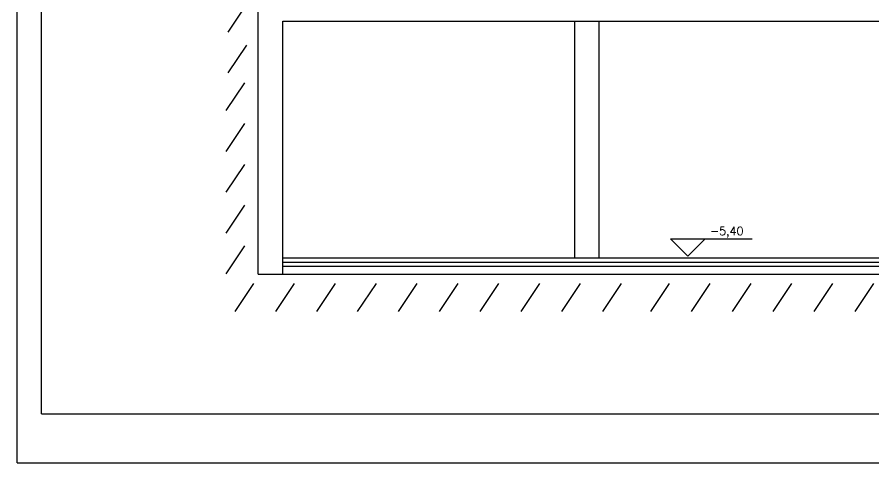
# Model space of a CAD drawing. Header units: millimetres. Extents: x 2200 to 2403, y 2380 to 2511.
# Drawn here: x 2248.41 to 2258.9, y 2459.42 to 2464.88 of the extents above; entities that cross this region are included whole.
import ezdxf

# ---------------------------------------------------------------- set-up
doc = ezdxf.new("R2010")
doc.units = ezdxf.units.MM
doc.styles.add('ROMAND', font='romand', dxfattribs={"height": 0.1})

msp = doc.modelspace()

# ---------------------------------------------------------------- linework, layer by layer
at = {"color": 1}
for p, q in [((2248.41243, 2459.41758), (2248.41243, 2510.76758)), ((2256.40827, 2462.16243), (2257.40827, 2462.16243)), ((2256.62041, 2461.9503), (2256.40827, 2462.16243)), ((2256.62041, 2461.9503), (2256.83254, 2462.16243)), ((2248.41243, 2459.41758), (2279.66696, 2459.41758))]:
    msp.add_line(p, q, dxfattribs=at)
for p, q in [((2248.71243, 2460.01758), (2248.71243, 2510.46758)), ((2251.66243, 2464.82723), (2273.06243, 2464.82723)), ((2251.66243, 2461.72723), (2251.66243, 2464.82723)), ((2251.66243, 2461.82723), (2273.06243, 2461.82723)), ((2251.36243, 2461.72723), (2273.36243, 2461.72723)), ((2248.71243, 2460.01758), (2279.36696, 2460.01758))]:
    msp.add_line(p, q)
at = {"color": 7}
msp.add_line((2251.36243, 2461.72723), (2251.36243, 2467.92723), dxfattribs=at)
at = {"color": 4}
for p, q in [((2251.22037, 2465.03567), (2250.99186, 2464.69401)), ((2251.22037, 2464.53567), (2250.99186, 2464.19401)), ((2251.19444, 2464.07407), (2250.96593, 2463.73241)), ((2251.19444, 2463.57407), (2250.96593, 2463.23241)), ((2251.19444, 2463.07407), (2250.96593, 2462.73241)), ((2251.19444, 2462.57407), (2250.96593, 2462.23241)), ((2251.19444, 2462.07407), (2250.96593, 2461.73241)), ((2251.66243, 2461.92723), (2273.06243, 2461.92723)), ((2251.66243, 2461.87723), (2273.06243, 2461.87723)), ((2251.30388, 2461.6137), (2251.07537, 2461.27204)), ((2251.80388, 2461.6137), (2251.57537, 2461.27204)), ((2252.30388, 2461.6137), (2252.07537, 2461.27204)), ((2252.80388, 2461.6137), (2252.57537, 2461.27204)), ((2253.30388, 2461.6137), (2253.07537, 2461.27204)), ((2253.80388, 2461.6137), (2253.57537, 2461.27204)), ((2254.30388, 2461.6137), (2254.07537, 2461.27204)), ((2254.80388, 2461.6137), (2254.57537, 2461.27204)), ((2255.30388, 2461.6137), (2255.07537, 2461.27204)), ((2255.80388, 2461.6137), (2255.57537, 2461.27204)), ((2256.39006, 2461.6137), (2256.16155, 2461.27204)), ((2256.89006, 2461.6137), (2256.66155, 2461.27204)), ((2257.39006, 2461.6137), (2257.16155, 2461.27204)), ((2257.89006, 2461.6137), (2257.66155, 2461.27204)), ((2258.39006, 2461.6137), (2258.16155, 2461.27204)), ((2258.89006, 2461.6137), (2258.66155, 2461.27204))]:
    msp.add_line(p, q, dxfattribs=at)
at = {"color": 3}
for p, q in [((2255.23243, 2464.82723), (2255.23243, 2461.92723)), ((2255.53243, 2464.82723), (2255.53243, 2461.92723))]:
    msp.add_line(p, q, dxfattribs=at)

# ---------------------------------------------------------------- texts
at = {"color": 1, "style": 'ROMAND'}
msp.add_text('-5,40', height=0.1, dxfattribs=at).set_placement((2256.89066, 2462.20775))

doc.saveas('drawing.dxf')
